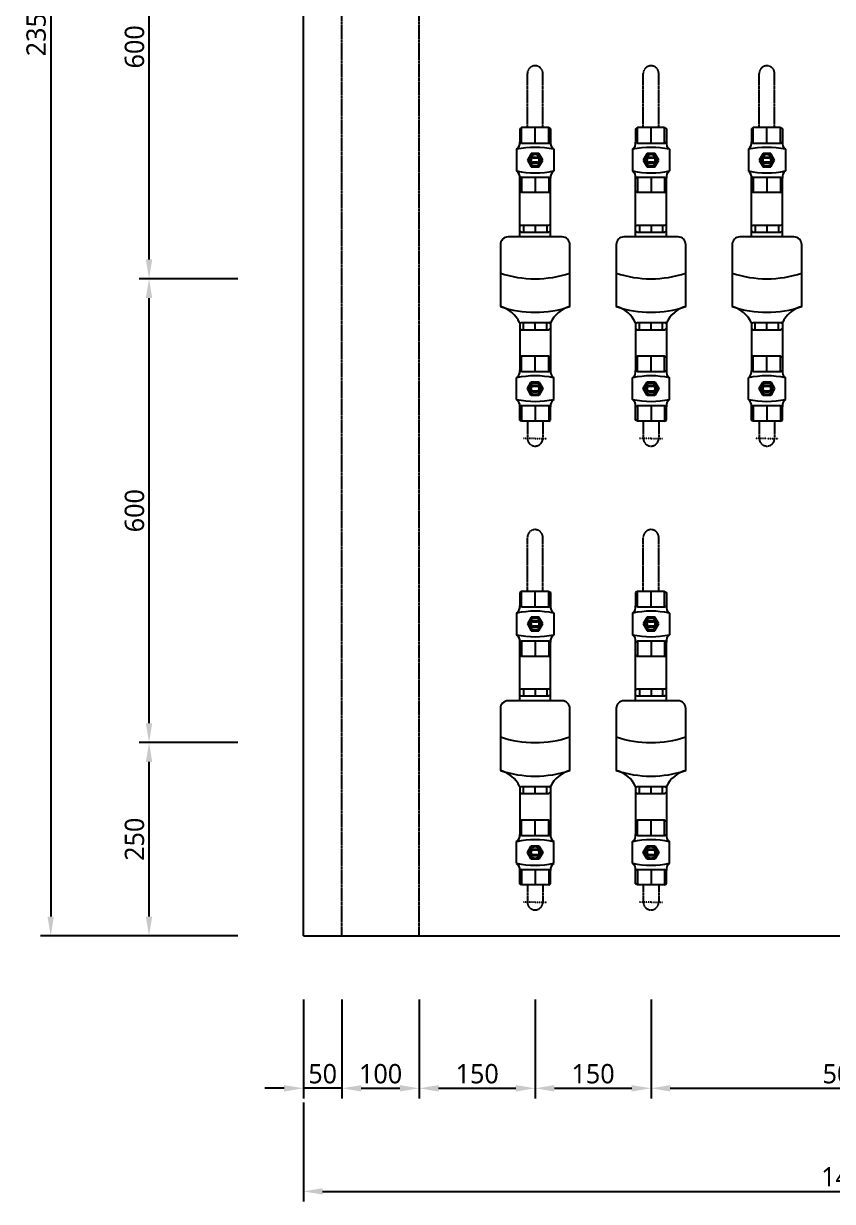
# Model space of a CAD drawing. Header units: millimetres. Extents: x -9013 to 516, y -36629 to 6082.
# Drawn here: x -5092 to -4045, y -10516 to -8993 of the extents above; entities that cross this region are included whole.
import ezdxf

# ---------------------------------------------------------------- set-up
doc = ezdxf.new("R2010")
doc.units = ezdxf.units.MM
doc.header["$LTSCALE"] = 0.05
for name, pattern in [('CENTER', [50.8, 31.75, -6.35, 6.35, -6.35]), ('CENTER2', [28.575, 19.05, -3.175, 3.175, -3.175]), ('DASHDOT', [0.618421, 0.309211, -0.154605, 0, -0.154605])]:
    doc.linetypes.add(name, pattern=pattern)
doc.layers.get('0').update_dxf_attribs({"lineweight": 18})
doc.layers.get('Defpoints').update_dxf_attribs({"color": 140, "lineweight": 18})
for name, color, linetype in [('1CO', 4, 'Continuous'), ('2CONC', 4, 'Continuous'), ('HVAL___2CO', 7, 'Continuous'), ('HWAT__3CO', 1, 'Continuous'), ('HWAT___1DD', 4, 'DASHDOT'), ('HWAT___5CS', 3, 'CENTER2')]:
    doc.layers.add(name, color=color, linetype=linetype)
doc.layers.add('G-Anno-Std-Cntr', color=1, linetype='CENTER2', lineweight=18)
doc.styles.add('trebuchet_MS', font='trebuc.ttf')
doc.dimstyles.new('MGP', dxfattribs={"dimtxt": 2.5, "dimasz": 2.5, "dimexe": 1.25, "dimexo": 0.625, "dimtad": 1, "dimdec": 0, "dimtxsty": 'trebuchet_MS', "dimcen": 2.5, "dimclrt": 7, "dimadec": 0, "dimazin": 0, "dimtfac": 1, "dimtdec": 0, "dimtmove": 0, "dimatfit": 3, "dimfxl": 1.148294, "dimfxlon": 1, "dimarcsym": 2})

# ---------------------------------------------------------------- blocks, each defined once
blk = doc.blocks.new('*D374')
at = {"color": 0, "lineweight": -2, "transparency": 16777216}
for p, q in [((-4729.5, -10255.1), (-4729.5, -10382.9)), ((-4679.5, -10255.1), (-4679.5, -10382.9)), ((-4754.5, -10369.9), (-4779.5, -10369.9)), ((-4679.5, -10369.9), (-4729.5, -10369.9)), ((-4654.5, -10369.9), (-4629.5, -10369.9))]:
    blk.add_line(p, q, dxfattribs=at)
at = {"color": 0, "transparency": 16777216}
for points in [[(-4754.5, -10365.8), (-4754.5, -10374.1), (-4729.5, -10369.9)], [(-4654.5, -10365.8), (-4654.5, -10374.1), (-4679.5, -10369.9)]]:
    blk.add_solid(points, dxfattribs=at)
at = {"layer": 'Defpoints', "color": 0, "transparency": 16777216}
for p in [(-4729.5, -10159.4), (-4679.5, -10172.8), (-4729.5, -10369.9)]:
    blk.add_point(p, dxfattribs=at)
at = {"color": 7, "transparency": 16777216, "insert": (-4704.5, -10351.2), "char_height": 25, "attachment_point": 5, "style": 'trebuchet_MS'}
blk.add_mtext('50', dxfattribs=at)
blk = doc.blocks.new('*D375')
at = {"color": 0, "lineweight": -2, "transparency": 16777216}
for p, q in [((-4679.5, -10255.1), (-4679.5, -10382.9)), ((-4579.5, -10255.1), (-4579.5, -10382.9)), ((-4654.5, -10369.9), (-4604.5, -10369.9))]:
    blk.add_line(p, q, dxfattribs=at)
at = {"color": 0, "transparency": 16777216}
for points in [[(-4654.5, -10365.8), (-4654.5, -10374.1), (-4679.5, -10369.9)], [(-4604.5, -10365.8), (-4604.5, -10374.1), (-4579.5, -10369.9)]]:
    blk.add_solid(points, dxfattribs=at)
at = {"layer": 'Defpoints', "color": 0, "transparency": 16777216}
for p in [(-4679.5, -10172.8), (-4579.5, -10172.8), (-4579.5, -10369.9)]:
    blk.add_point(p, dxfattribs=at)
at = {"color": 7, "transparency": 16777216, "insert": (-4629.5, -10351.2), "char_height": 25, "attachment_point": 5, "style": 'trebuchet_MS'}
blk.add_mtext('100', dxfattribs=at)
blk = doc.blocks.new('*D376')
at = {"color": 0, "lineweight": -2, "transparency": 16777216}
for p, q in [((-4579.5, -10255.1), (-4579.5, -10382.9)), ((-4429.5, -10255.1), (-4429.5, -10382.9)), ((-4554.5, -10369.9), (-4454.5, -10369.9))]:
    blk.add_line(p, q, dxfattribs=at)
at = {"color": 0, "transparency": 16777216}
for points in [[(-4554.5, -10365.8), (-4554.5, -10374.1), (-4579.5, -10369.9)], [(-4454.5, -10365.8), (-4454.5, -10374.1), (-4429.5, -10369.9)]]:
    blk.add_solid(points, dxfattribs=at)
at = {"layer": 'Defpoints', "color": 0, "transparency": 16777216}
for p in [(-4429.5, -10139.3), (-4579.5, -10172.8), (-4429.5, -10369.9)]:
    blk.add_point(p, dxfattribs=at)
at = {"color": 7, "transparency": 16777216, "insert": (-4504.5, -10351.2), "char_height": 25, "attachment_point": 5, "style": 'trebuchet_MS'}
blk.add_mtext('150', dxfattribs=at)
blk = doc.blocks.new('*D377')
at = {"color": 0, "lineweight": -2, "transparency": 16777216}
for p, q in [((-4429.5, -10255.1), (-4429.5, -10382.9)), ((-4279.5, -10255.1), (-4279.5, -10382.9)), ((-4404.5, -10369.9), (-4304.5, -10369.9))]:
    blk.add_line(p, q, dxfattribs=at)
at = {"color": 0, "transparency": 16777216}
for points in [[(-4404.5, -10365.8), (-4404.5, -10374.1), (-4429.5, -10369.9)], [(-4304.5, -10365.8), (-4304.5, -10374.1), (-4279.5, -10369.9)]]:
    blk.add_solid(points, dxfattribs=at)
at = {"layer": 'Defpoints', "color": 0, "transparency": 16777216}
for p in [(-4279.5, -10036.1), (-4429.5, -10047.1), (-4279.5, -10369.9)]:
    blk.add_point(p, dxfattribs=at)
at = {"color": 7, "transparency": 16777216, "insert": (-4354.5, -10351.2), "char_height": 25, "attachment_point": 5, "style": 'trebuchet_MS'}
blk.add_mtext('150', dxfattribs=at)
blk = doc.blocks.new('*D378')
at = {"color": 0, "lineweight": -2, "transparency": 16777216}
for p, q in [((-4729.5, -10388.4), (-4729.5, -10516.3)), ((-3314.5, -10388.4), (-3314.5, -10516.3)), ((-4704.5, -10503.3), (-3339.5, -10503.3))]:
    blk.add_line(p, q, dxfattribs=at)
at = {"color": 0, "transparency": 16777216}
for points in [[(-4704.5, -10499.1), (-4704.5, -10507.4), (-4729.5, -10503.3)], [(-3339.5, -10499.1), (-3339.5, -10507.4), (-3314.5, -10503.3)]]:
    blk.add_solid(points, dxfattribs=at)
at = {"layer": 'Defpoints', "color": 0, "transparency": 16777216}
for p in [(-4729.5, -10118.2), (-3314.5, -10147.2), (-3314.5, -10503.3)]:
    blk.add_point(p, dxfattribs=at)
at = {"color": 7, "transparency": 16777216, "insert": (-4022, -10484.6), "char_height": 25, "attachment_point": 5, "style": 'trebuchet_MS'}
blk.add_mtext('1415', dxfattribs=at)
blk = doc.blocks.new('*D379')
at = {"color": 0, "lineweight": -2, "transparency": 16777216}
for p, q in [((-4814.4, -9922.8), (-4942.2, -9922.8)), ((-4929.2, -10147.8), (-4929.2, -9947.8)), ((-4814.4, -10172.8), (-4942.2, -10172.8))]:
    blk.add_line(p, q, dxfattribs=at)
at = {"color": 0, "transparency": 16777216}
for points in [[(-4933.4, -9947.8), (-4925.1, -9947.8), (-4929.2, -9922.8)], [(-4933.4, -10147.8), (-4925.1, -10147.8), (-4929.2, -10172.8)]]:
    blk.add_solid(points, dxfattribs=at)
at = {"layer": 'Defpoints', "color": 0, "transparency": 16777216}
for p in [(-4929.2, -9922.8), (-4779.5, -9922.8), (-4779.5, -10172.8)]:
    blk.add_point(p, dxfattribs=at)
at = {"color": 7, "transparency": 16777216, "insert": (-4948, -10047.8), "char_height": 25, "attachment_point": 5, "rotation": 90, "style": 'trebuchet_MS'}
blk.add_mtext('250', dxfattribs=at)
blk = doc.blocks.new('*D380')
at = {"color": 0, "lineweight": -2, "transparency": 16777216}
for p, q in [((-4814.4, -9322.8), (-4942.2, -9322.8)), ((-4929.2, -9897.8), (-4929.2, -9347.8)), ((-4835.2, -9922.8), (-4942.2, -9922.8))]:
    blk.add_line(p, q, dxfattribs=at)
at = {"color": 0, "transparency": 16777216}
for points in [[(-4933.4, -9347.8), (-4925.1, -9347.8), (-4929.2, -9322.8)], [(-4933.4, -9897.8), (-4925.1, -9897.8), (-4929.2, -9922.8)]]:
    blk.add_solid(points, dxfattribs=at)
at = {"layer": 'Defpoints', "color": 0, "transparency": 16777216}
for p in [(-4929.2, -9322.8), (-4504.7, -9322.8), (-4829.2, -9922.8)]:
    blk.add_point(p, dxfattribs=at)
at = {"color": 7, "transparency": 16777216, "insert": (-4948, -9622.8), "char_height": 25, "attachment_point": 5, "rotation": 90, "style": 'trebuchet_MS'}
blk.add_mtext('600', dxfattribs=at)
blk = doc.blocks.new('*D388')
at = {"color": 0, "lineweight": -2, "transparency": 16777216}
for p, q in [((-4941.7, -7822.8), (-5069.5, -7822.8)), ((-5056.5, -7847.8), (-5056.5, -10147.8)), ((-4941.7, -10172.8), (-5069.5, -10172.8))]:
    blk.add_line(p, q, dxfattribs=at)
at = {"color": 0, "transparency": 16777216}
for points in [[(-5060.7, -7847.8), (-5052.4, -7847.8), (-5056.5, -7822.8)], [(-5060.7, -10147.8), (-5052.4, -10147.8), (-5056.5, -10172.8)]]:
    blk.add_solid(points, dxfattribs=at)
at = {"layer": 'Defpoints', "color": 0, "transparency": 16777216}
for p in [(-4729.5, -7822.8), (-5056.5, -10172.8), (-4814.4, -10172.8)]:
    blk.add_point(p, dxfattribs=at)
at = {"color": 7, "transparency": 16777216, "insert": (-5075.3, -8997.8), "char_height": 25, "attachment_point": 5, "rotation": 90, "style": 'trebuchet_MS'}
blk.add_mtext('2350', dxfattribs=at)
blk = doc.blocks.new('h-meter')
at = {"layer": 'HVAL___2CO'}
for p, q in [((-25.4, 45), (-105.4, 45)), ((-15.4, -35), (-15.4, 35)), ((-134.2, 20), (-135.4, 17.9)), ((-135.4, 17.9), (-135.4, -17.9)), ((-126.2, 20), (-134.2, 20)), ((-127.4, 20), (-126.2, 17.9)), ((-126.2, 17.9), (-126.2, -17.9)), ((-15.4, 20), (-1.2, 20)), ((-7.9, 20), (-9.1, 17.9)), ((-9.1, 17.9), (-9.1, -17.9)), ((-1.2, 20), (0, 17.9)), ((0, 17.9), (0, -17.9)), ((-135.4, 15), (-126.2, 15)), ((0, 15), (-9.1, 15)), ((-135.4, 0), (-126.2, 0)), ((-135.4, -15), (-126.2, -15)), ((0, 0), (-9.1, 0)), ((0, -15), (-9.1, -15)), ((-134.2, -20), (-135.4, -17.9)), ((-126.2, -20), (-134.2, -20)), ((-127.4, -20), (-126.2, -17.9)), ((-15.4, -20), (-1.2, -20)), ((-7.9, -20), (-9.1, -17.9)), ((-1.2, -20), (0, -17.9)), ((-105.4, -45), (-25.4, -45))]:
    blk.add_line(p, q, dxfattribs=at)
for centre, radius, start, end in [((-142.6, 54.8), 38.4, 295.1026, 345.2121), ((28.2, 0), 141, 161.3868, 198.6132), ((71.5, 0), 141, 161.3868, 198.6132), ((-25.4, 35), 10, 0, 90), ((-142.6, -54.8), 38.4, 14.7879, 64.8974), ((-25.4, -35), 10, 270, 0)]:
    blk.add_arc(centre, radius, start, end, dxfattribs=at)
blk = doc.blocks.new('water meter v')
at = {"layer": 'HVAL___2CO'}
h = blk.add_hatch(color=256, dxfattribs=at)
h.paths.add_polyline_path([(-5839.1, 3714.4), (-5829.1, 3714.4), (-5824.1, 3705.7), (-5829.1, 3697), (-5839.1, 3697), (-5844.1, 3705.7)])
h.paths.add_polyline_path([(-5834.1, 3698.1, 1), (-5834.1, 3713.3, 1)], flags=16)
h.paths.add_polyline_path([(-5836.7, 3701.7), (-5831.5, 3701.7, 1), (-5831.5, 3709.7), (-5836.7, 3709.7, 1)], flags=0)
h.paths.add_polyline_path([(-5836.7, 3702.9), (-5831.5, 3702.9, 1), (-5831.5, 3708.5), (-5836.7, 3708.5, 1)], flags=0)
h = blk.add_hatch(color=256, dxfattribs=at)
h.paths.add_polyline_path([(-5836.7, 3701.7, -1), (-5836.7, 3709.7), (-5831.5, 3709.7, -1), (-5831.5, 3701.7)])
h.paths.add_polyline_path([(-5831.5, 3702.9, 1), (-5831.5, 3708.5), (-5836.7, 3708.5, 1), (-5836.7, 3702.9)], flags=16)
h = blk.add_hatch(color=256, dxfattribs=at)
h.paths.add_polyline_path([(-5839.1, 3401.4), (-5829.1, 3401.4), (-5824.1, 3410.1), (-5829.1, 3418.8), (-5839.1, 3418.8), (-5844.1, 3410.1)])
h.paths.add_polyline_path([(-5834.1, 3417.7, -1), (-5834.1, 3402.5, -1)], flags=16)
h.paths.add_polyline_path([(-5836.7, 3414.1), (-5831.5, 3414.1, -1), (-5831.5, 3406.1), (-5836.7, 3406.1, -1)], flags=0)
h.paths.add_polyline_path([(-5836.7, 3412.9), (-5831.5, 3412.9, -1), (-5831.5, 3407.3), (-5836.7, 3407.3, -1)], flags=0)
h = blk.add_hatch(color=256, dxfattribs=at)
h.paths.add_polyline_path([(-5836.7, 3414.1, 1), (-5836.7, 3406.1), (-5831.5, 3406.1, 1), (-5831.5, 3414.1)])
h.paths.add_polyline_path([(-5831.5, 3412.9, -1), (-5831.5, 3407.3), (-5836.7, 3407.3, -1), (-5836.7, 3412.9)], flags=16)
for p, q in [((-5851.7, 3747.7), (-5854.1, 3746.3)), ((-5854.1, 3746.3), (-5854.1, 3729.1)), ((-5816.5, 3747.7), (-5851.7, 3747.7)), ((-5851.7, 3727.7), (-5851.7, 3747.7)), ((-5834.1, 3727.7), (-5834.1, 3747.7)), ((-5816.5, 3747.7), (-5814.1, 3746.3)), ((-5816.5, 3727.7), (-5816.5, 3747.7)), ((-5814.1, 3746.3), (-5814.1, 3729.1)), ((-5858.1, 3719.7), (-5858.1, 3691.7)), ((-5851.7, 3727.7), (-5854.1, 3729.1)), ((-5851.7, 3727.7), (-5816.5, 3727.7)), ((-5816.5, 3727.7), (-5814.1, 3729.1)), ((-5810.1, 3719.7), (-5810.1, 3691.7)), ((-5839.1, 3714.4), (-5844.1, 3705.7)), ((-5844.1, 3705.7), (-5839.1, 3697)), ((-5829.1, 3714.4), (-5839.1, 3714.4)), ((-5836.7, 3709.7), (-5831.5, 3709.7)), ((-5836.7, 3708.5), (-5831.5, 3708.5)), ((-5831.5, 3702.9), (-5836.7, 3702.9)), ((-5824.1, 3705.7), (-5829.1, 3714.4)), ((-5829.1, 3697), (-5824.1, 3705.7)), ((-5839.1, 3697), (-5829.1, 3697)), ((-5831.5, 3701.7), (-5836.7, 3701.7)), ((-5851.7, 3683.7), (-5854.1, 3682.3)), ((-5854.1, 3665.1), (-5854.1, 3682.3)), ((-5851.7, 3683.7), (-5851.7, 3663.7)), ((-5851.7, 3683.7), (-5816.5, 3683.7)), ((-5834.1, 3683.7), (-5834.1, 3663.7)), ((-5816.5, 3683.7), (-5816.5, 3663.7)), ((-5816.5, 3683.7), (-5814.1, 3682.3)), ((-5814.1, 3665.1), (-5814.1, 3682.3)), ((-5851.7, 3663.7), (-5854.1, 3665.1)), ((-5816.5, 3663.7), (-5851.7, 3663.7)), ((-5816.5, 3663.7), (-5814.1, 3665.1)), ((-5851.7, 3452.1), (-5854.1, 3450.7)), ((-5854.1, 3450.7), (-5854.1, 3433.5)), ((-5816.5, 3452.1), (-5851.7, 3452.1)), ((-5851.7, 3432.1), (-5851.7, 3452.1)), ((-5834.1, 3432.1), (-5834.1, 3452.1)), ((-5816.5, 3452.1), (-5814.1, 3450.7)), ((-5816.5, 3432.1), (-5816.5, 3452.1)), ((-5814.1, 3450.7), (-5814.1, 3433.5)), ((-5851.7, 3432.1), (-5854.1, 3433.5)), ((-5851.7, 3432.1), (-5816.5, 3432.1)), ((-5816.5, 3432.1), (-5814.1, 3433.5)), ((-5858.1, 3396.1), (-5858.1, 3424.1)), ((-5844.1, 3410.1), (-5839.1, 3418.8)), ((-5839.1, 3418.8), (-5829.1, 3418.8)), ((-5831.5, 3414.1), (-5836.7, 3414.1)), ((-5831.5, 3412.9), (-5836.7, 3412.9)), ((-5829.1, 3418.8), (-5824.1, 3410.1)), ((-5810.1, 3396.1), (-5810.1, 3424.1)), ((-5839.1, 3401.4), (-5844.1, 3410.1)), ((-5829.1, 3401.4), (-5839.1, 3401.4)), ((-5836.7, 3407.3), (-5831.5, 3407.3)), ((-5836.7, 3406.1), (-5831.5, 3406.1)), ((-5824.1, 3410.1), (-5829.1, 3401.4)), ((-5851.7, 3388.1), (-5854.1, 3386.7)), ((-5854.1, 3369.5), (-5854.1, 3386.7)), ((-5851.7, 3388.1), (-5851.7, 3368.1)), ((-5851.7, 3388.1), (-5816.5, 3388.1)), ((-5834.1, 3388.1), (-5834.1, 3368.1)), ((-5816.5, 3388.1), (-5814.1, 3386.7)), ((-5816.5, 3388.1), (-5816.5, 3368.1)), ((-5814.1, 3369.5), (-5814.1, 3386.7)), ((-5851.7, 3368.1), (-5854.1, 3369.5)), ((-5816.5, 3368.1), (-5851.7, 3368.1)), ((-5816.5, 3368.1), (-5814.1, 3369.5))]:
    blk.add_line(p, q, dxfattribs=at)
for centre in [(-5834.1, 3705.7), (-5834.1, 3410.1)]:
    blk.add_circle(centre, 7.6, dxfattribs=at)
for centre, radius, start, end in [((-5863.8, 3727.7), 9.8, 305.5591, 8.2752), ((-5834.1, 3606.5), 115.7, 78.0304, 101.9696), ((-5804.4, 3727.7), 9.8, 171.7248, 234.4409), ((-5836.7, 3705.7), 4, 90, 270), ((-5836.7, 3705.7), 4, 90, 270), ((-5836.7, 3705.7), 2.8, 90, 270), ((-5831.5, 3705.7), 4, 270, 90), ((-5831.5, 3705.7), 2.8, 270, 90), ((-5863.8, 3683.7), 9.8, 351.7248, 54.4409), ((-5834.1, 3804.9), 115.7, 258.0304, 281.9696), ((-5804.4, 3683.7), 9.8, 125.5591, 188.2752), ((-5863.8, 3432.1), 9.8, 305.5591, 8.2752), ((-5804.4, 3432.1), 9.8, 171.7248, 234.4409), ((-5834.1, 3310.9), 115.7, 78.0304, 101.9696), ((-5836.7, 3410.1), 4, 90, 270), ((-5836.7, 3410.1), 4, 90, 270), ((-5836.7, 3410.1), 2.8, 90, 270), ((-5831.5, 3410.1), 4, 270, 90), ((-5831.5, 3410.1), 2.8, 270, 90), ((-5863.8, 3388.1), 9.8, 351.7248, 54.4409), ((-5834.1, 3509.3), 115.7, 258.0304, 281.9696), ((-5804.4, 3388.1), 9.8, 125.5591, 188.2752)]:
    blk.add_arc(centre, radius, start, end, dxfattribs=at)
at = {"layer": 'HWAT__3CO'}
for p, q in [((-5854.1, 3620.5), (-5854.1, 3665.1)), ((-5814.1, 3620.5), (-5814.1, 3665.1)), ((-5854.1, 3487.5), (-5854.1, 3450.7)), ((-5814.1, 3487.5), (-5814.1, 3450.7))]:
    blk.add_line(p, q, dxfattribs=at)
at = {"layer": 'HWAT___1DD'}
for q in [(-5849.1, 3345.8), (-5819.1, 3345.8)]:
    blk.add_line((-5834.1, 3345.8), q, dxfattribs=at)
at = {"layer": 'HWAT___5CS'}
for p, q in [((-5844.1, 3747.7), (-5844.1, 3817.7)), ((-5824.1, 3747.7), (-5824.1, 3817.7)), ((-5844.1, 3368.1), (-5844.1, 3345.8)), ((-5824.1, 3368.1), (-5824.1, 3345.8))]:
    blk.add_line(p, q, dxfattribs=at)
for centre, start, end in [((-5834.1, 3817.7), 0, 180), ((-5834.1, 3345.8), 180, 0)]:
    blk.add_arc(centre, 10, start, end, dxfattribs=at)
at = {"rotation": 89.99999999999999}
blk.add_blockref('h-meter', (-5834.1, 3621.7), dxfattribs=at)
blk = doc.blocks.new('*D398')
at = {"color": 0, "lineweight": -2, "transparency": 16777216}
for p, q in [((-4826.7, -8722.8), (-4942.2, -8722.8)), ((-4929.2, -9297.8), (-4929.2, -8747.8)), ((-4826.7, -9322.8), (-4942.2, -9322.8))]:
    blk.add_line(p, q, dxfattribs=at)
at = {"color": 0, "transparency": 16777216}
for points in [[(-4933.4, -8747.8), (-4925.1, -8747.8), (-4929.2, -8722.8)], [(-4933.4, -9297.8), (-4925.1, -9297.8), (-4929.2, -9322.8)]]:
    blk.add_solid(points, dxfattribs=at)
at = {"layer": 'Defpoints', "color": 0, "transparency": 16777216}
for p in [(-4929.2, -8722.8), (-4820.7, -8722.8), (-4820.7, -9322.8)]:
    blk.add_point(p, dxfattribs=at)
at = {"color": 7, "transparency": 16777216, "insert": (-4948, -9022.8), "char_height": 25, "attachment_point": 5, "rotation": 90, "style": 'trebuchet_MS'}
blk.add_mtext('600', dxfattribs=at)
blk = doc.blocks.new('*D407')
at = {"color": 0, "lineweight": -2, "transparency": 16777216}
for p, q in [((-3779.5, -10255.1), (-3779.5, -10382.9)), ((-4279.5, -10307.8), (-4279.5, -10382.9)), ((-4254.5, -10369.9), (-3804.5, -10369.9))]:
    blk.add_line(p, q, dxfattribs=at)
at = {"color": 0, "transparency": 16777216}
for points in [[(-4254.5, -10365.8), (-4254.5, -10374.1), (-4279.5, -10369.9)], [(-3804.5, -10365.8), (-3804.5, -10374.1), (-3779.5, -10369.9)]]:
    blk.add_solid(points, dxfattribs=at)
at = {"layer": 'Defpoints', "color": 0, "transparency": 16777216}
for p in [(-3779.5, -10022.8), (-4279.5, -10301.8), (-3779.5, -10369.9)]:
    blk.add_point(p, dxfattribs=at)
at = {"color": 7, "transparency": 16777216, "insert": (-4029.5, -10351.2), "char_height": 25, "attachment_point": 5, "style": 'trebuchet_MS'}
blk.add_mtext('500', dxfattribs=at)

msp = doc.modelspace()

# ---------------------------------------------------------------- linework, layer by layer
at = {"layer": '1CO'}
msp.add_line((-4729.5, -10172.8), (-4729.5, -7822.8), dxfattribs=at)
at = {"layer": '2CONC', "lineweight": -3}
msp.add_line((-4729.5, -10172.8), (-3314.5, -10172.8), dxfattribs=at)
at = {"layer": 'HWAT___5CS'}
for p, q in [((-4679.5, -10172.8), (-4679.5, -7822.8)), ((-4579.5, -10172.8), (-4579.5, -7822.8))]:
    msp.add_line(p, q, dxfattribs=at)

# ---------------------------------------------------------------- block references
at = {"layer": 'G-Anno-Std-Cntr', "linetype": 'CENTER'}
for p in [(1404.6, -12875), (1554.6, -12875), (1704.6, -12875), (1404.6, -13475), (1554.6, -13475)]:
    msp.add_blockref('water meter v', p, dxfattribs=at)

# ---------------------------------------------------------------- dimensions: what is measured, and where the dimension line sits
for base, p1, p2, picture, middle in [((-5056.5, -10172.8), (-4729.5, -7822.8), (-4814.4, -10172.8), '*D388', (-5075.3, -8997.8)), ((-4929.2, -8722.8), (-4820.7, -9322.8), (-4820.7, -8722.8), '*D398', (-4948, -9022.8)), ((-4929.2, -9322.8), (-4829.2, -9922.8), (-4504.7, -9322.8), '*D380', (-4948, -9622.8)), ((-4929.2, -9922.8), (-4779.5, -10172.8), (-4779.5, -9922.8), '*D379', (-4948, -10047.8))]:
    dim = msp.add_linear_dim(base=base, p1=p1, p2=p2, angle=90, dimstyle='MGP', override={"dimscale": 100, "dimtxt": 0.25, "dimasz": 0.25, "dimexe": 0.13, "dimexo": 0.06, "dimgap": 0.06, "dimarcsym": 1})
    dim.commit()
    dim.dimension.update_dxf_attribs({"geometry": picture, "text_midpoint": middle})
for base, p1, p2, picture, middle in [((-3779.5, -10369.9), (-4279.5, -10301.8), (-3779.5, -10022.8), '*D407', (-4029.5, -10351.2)), ((-4279.5, -10369.9), (-4429.5, -10047.1), (-4279.5, -10036.1), '*D377', (-4354.5, -10351.2)), ((-3314.5, -10503.3), (-4729.5, -10118.2), (-3314.5, -10147.2), '*D378', (-4022, -10484.6)), ((-4429.5, -10369.9), (-4579.5, -10172.8), (-4429.5, -10139.3), '*D376', (-4504.5, -10351.2)), ((-4729.5, -10369.9), (-4679.5, -10172.8), (-4729.5, -10159.4), '*D374', (-4704.5, -10351.2))]:
    dim = msp.add_linear_dim(base=base, p1=p1, p2=p2, dimstyle='MGP', override={"dimscale": 100, "dimtxt": 0.25, "dimasz": 0.25, "dimexe": 0.13, "dimexo": 0.06, "dimgap": 0.06, "dimarcsym": 1})
    dim.commit()
    dim.dimension.update_dxf_attribs({"geometry": picture, "text_midpoint": middle})
dim = msp.add_aligned_dim(p1=(-4679.5, -10172.8), p2=(-4579.5, -10172.8), distance=-197.1, dimstyle='MGP', override={"dimscale": 100, "dimtxt": 0.25, "dimasz": 0.25, "dimexe": 0.13, "dimexo": 0.06, "dimgap": 0.06, "dimarcsym": 1})
dim.commit()
dim.dimension.update_dxf_attribs({"geometry": '*D375', "text_midpoint": (-4629.5, -10351.2)})

doc.saveas('drawing.dxf')
